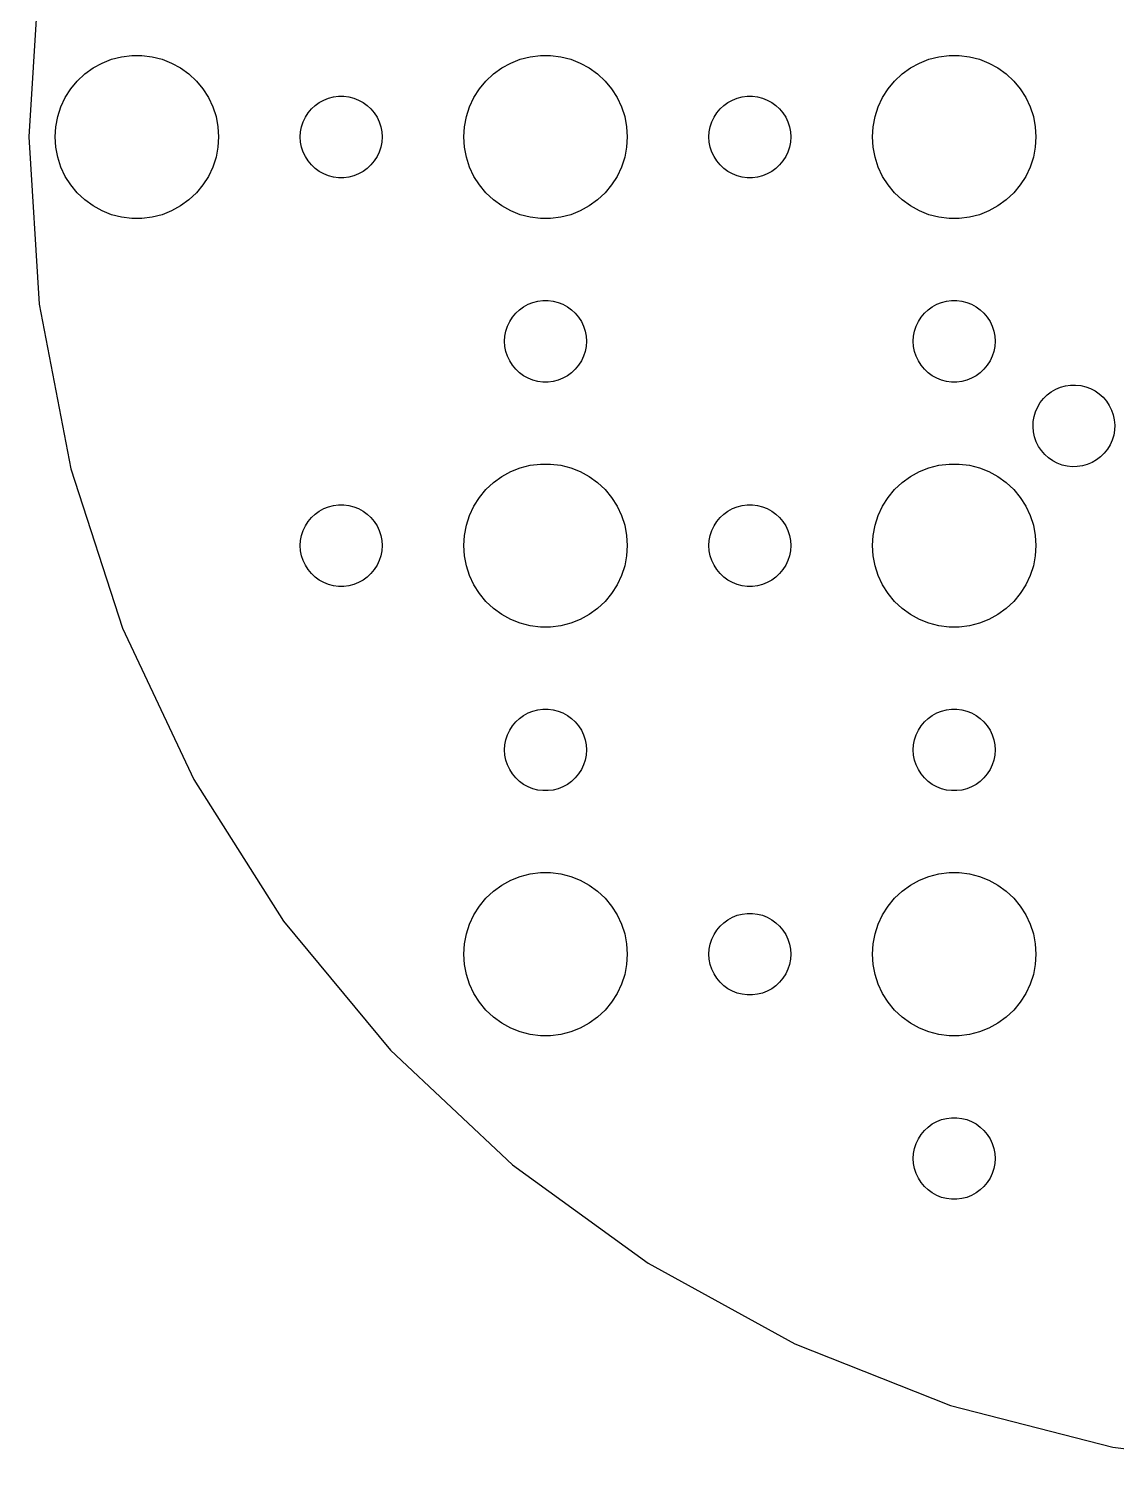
# Model space of a CAD drawing. Header units: metres. Extents: x -52 to 52, y -52 to 272.
# Drawn here: x -49 to -9.1, y 61.1 to 114 of the extents above; entities that cross this region are included whole.
import ezdxf

# ---------------------------------------------------------------- set-up
doc = ezdxf.new("R2010")
doc.units = ezdxf.units.M

msp = doc.modelspace()

# ---------------------------------------------------------------- linework, layer by layer
for p, q in [((-48.5802, 116.137), (-48.9663, 110)), ((-46.6075, 112.533), (-46.2773, 112.714)), ((-46.2773, 112.714), (-45.927, 112.853)), ((-45.927, 112.853), (-45.5621, 112.947)), ((-45.5621, 112.947), (-45.1884, 112.994)), ((-45.1884, 112.994), (-44.8116, 112.994)), ((-44.8116, 112.994), (-44.4379, 112.947)), ((-44.4379, 112.947), (-44.0729, 112.853)), ((-44.0729, 112.853), (-43.7227, 112.714)), ((-43.7227, 112.714), (-43.3925, 112.533)), ((-31.6075, 112.533), (-31.2773, 112.714)), ((-31.2773, 112.714), (-30.927, 112.853)), ((-30.927, 112.853), (-30.5621, 112.947)), ((-30.5621, 112.947), (-30.1884, 112.994)), ((-30.1884, 112.994), (-29.8116, 112.994)), ((-29.8116, 112.994), (-29.4379, 112.947)), ((-29.4379, 112.947), (-29.0729, 112.853)), ((-29.0729, 112.853), (-28.7227, 112.714)), ((-28.7227, 112.714), (-28.3925, 112.533)), ((-16.6075, 112.533), (-16.2773, 112.714)), ((-16.2773, 112.714), (-15.927, 112.853)), ((-15.927, 112.853), (-15.5621, 112.947)), ((-15.5621, 112.947), (-15.1884, 112.994)), ((-15.1884, 112.994), (-14.8116, 112.994)), ((-14.8116, 112.994), (-14.4379, 112.947)), ((-14.4379, 112.947), (-14.0729, 112.853)), ((-14.0729, 112.853), (-13.7227, 112.714)), ((-13.7227, 112.714), (-13.3925, 112.533)), ((-47.427, 111.763), (-47.1869, 112.054)), ((-47.1869, 112.054), (-46.9123, 112.312)), ((-46.9123, 112.312), (-46.6075, 112.533)), ((-43.3925, 112.533), (-43.0877, 112.312)), ((-43.0877, 112.312), (-42.8131, 112.054)), ((-42.8131, 112.054), (-42.5729, 111.763)), ((-32.427, 111.763), (-32.1869, 112.054)), ((-32.1869, 112.054), (-31.9123, 112.312)), ((-31.9123, 112.312), (-31.6075, 112.533)), ((-28.3925, 112.533), (-28.0877, 112.312)), ((-28.0877, 112.312), (-27.8131, 112.054)), ((-27.8131, 112.054), (-27.5729, 111.763)), ((-17.427, 111.763), (-17.1869, 112.054)), ((-17.1869, 112.054), (-16.9123, 112.312)), ((-16.9123, 112.312), (-16.6075, 112.533)), ((-13.3925, 112.533), (-13.0877, 112.312)), ((-13.0877, 112.312), (-12.8131, 112.054)), ((-12.8131, 112.054), (-12.5729, 111.763)), ((-47.6289, 111.445), (-47.427, 111.763)), ((-42.5729, 111.763), (-42.3711, 111.445)), ((-37.7811, 111.473), (-37.5942, 111.497)), ((-37.5942, 111.497), (-37.4058, 111.497)), ((-37.4058, 111.497), (-37.2189, 111.473)), ((-32.6289, 111.445), (-32.427, 111.763)), ((-27.5729, 111.763), (-27.3711, 111.445)), ((-22.7811, 111.473), (-22.5942, 111.497)), ((-22.5942, 111.497), (-22.4058, 111.497)), ((-22.4058, 111.497), (-22.2189, 111.473)), ((-17.6289, 111.445), (-17.427, 111.763)), ((-12.5729, 111.763), (-12.3711, 111.445)), ((-47.9057, 110.746), (-47.7893, 111.104)), ((-47.7893, 111.104), (-47.6289, 111.445)), ((-42.3711, 111.445), (-42.2107, 111.104)), ((-42.2107, 111.104), (-42.0942, 110.746)), ((-38.7135, 110.882), (-38.5934, 111.027)), ((-38.5934, 111.027), (-38.4561, 111.156)), ((-38.4561, 111.156), (-38.3037, 111.266)), ((-38.3037, 111.266), (-38.1387, 111.357)), ((-38.1387, 111.357), (-37.9635, 111.427)), ((-37.9635, 111.427), (-37.7811, 111.473)), ((-37.2189, 111.473), (-37.0365, 111.427)), ((-37.0365, 111.427), (-36.8613, 111.357)), ((-36.8613, 111.357), (-36.6963, 111.266)), ((-36.6963, 111.266), (-36.5439, 111.156)), ((-36.5439, 111.156), (-36.4065, 111.027)), ((-36.4065, 111.027), (-36.2865, 110.882)), ((-32.9057, 110.746), (-32.7893, 111.104)), ((-32.7893, 111.104), (-32.6289, 111.445)), ((-27.3711, 111.445), (-27.2107, 111.104)), ((-27.2107, 111.104), (-27.0942, 110.746)), ((-23.7135, 110.882), (-23.5934, 111.027)), ((-23.5934, 111.027), (-23.4561, 111.156)), ((-23.4561, 111.156), (-23.3037, 111.266)), ((-23.3037, 111.266), (-23.1387, 111.357)), ((-23.1387, 111.357), (-22.9635, 111.427)), ((-22.9635, 111.427), (-22.7811, 111.473)), ((-22.2189, 111.473), (-22.0365, 111.427)), ((-22.0365, 111.427), (-21.8613, 111.357)), ((-21.8613, 111.357), (-21.6963, 111.266)), ((-21.6963, 111.266), (-21.5439, 111.156)), ((-21.5439, 111.156), (-21.4065, 111.027)), ((-21.4065, 111.027), (-21.2865, 110.882)), ((-17.9057, 110.746), (-17.7893, 111.104)), ((-17.7893, 111.104), (-17.6289, 111.445)), ((-12.3711, 111.445), (-12.2107, 111.104)), ((-12.2107, 111.104), (-12.0942, 110.746)), ((-47.9763, 110.376), (-47.9057, 110.746)), ((-42.0942, 110.746), (-42.0237, 110.376)), ((-38.9529, 110.373), (-38.8947, 110.552)), ((-38.8947, 110.552), (-38.8145, 110.723)), ((-38.8145, 110.723), (-38.7135, 110.882)), ((-36.2865, 110.882), (-36.1855, 110.723)), ((-36.1855, 110.723), (-36.1053, 110.552)), ((-36.1053, 110.552), (-36.0471, 110.373)), ((-32.9763, 110.376), (-32.9057, 110.746)), ((-27.0942, 110.746), (-27.0237, 110.376)), ((-23.9529, 110.373), (-23.8947, 110.552)), ((-23.8947, 110.552), (-23.8145, 110.723)), ((-23.8145, 110.723), (-23.7135, 110.882)), ((-21.2865, 110.882), (-21.1855, 110.723)), ((-21.1855, 110.723), (-21.1053, 110.552)), ((-21.1053, 110.552), (-21.0471, 110.373)), ((-17.9763, 110.376), (-17.9057, 110.746)), ((-12.0942, 110.746), (-12.0237, 110.376)), ((-48.9663, 110), (-48.5802, 103.863)), ((-48, 110), (-47.9763, 110.376)), ((-47.9763, 109.624), (-48, 110)), ((-42.0237, 110.376), (-42, 110)), ((-42, 110), (-42.0237, 109.624)), ((-39, 110), (-38.9882, 110.188)), ((-38.9882, 109.812), (-39, 110)), ((-38.9882, 110.188), (-38.9529, 110.373)), ((-36.0471, 110.373), (-36.0118, 110.188)), ((-36.0118, 110.188), (-36, 110)), ((-36, 110), (-36.0118, 109.812)), ((-33, 110), (-32.9763, 110.376)), ((-32.9763, 109.624), (-33, 110)), ((-27.0237, 110.376), (-27, 110)), ((-27, 110), (-27.0237, 109.624)), ((-24, 110), (-23.9882, 110.188)), ((-23.9882, 109.812), (-24, 110)), ((-23.9882, 110.188), (-23.9529, 110.373)), ((-21.0471, 110.373), (-21.0118, 110.188)), ((-21.0118, 110.188), (-21, 110)), ((-21, 110), (-21.0118, 109.812)), ((-18, 110), (-17.9763, 110.376)), ((-17.9763, 109.624), (-18, 110)), ((-12.0237, 110.376), (-12, 110)), ((-12, 110), (-12.0237, 109.624)), ((-47.9057, 109.254), (-47.9763, 109.624)), ((-42.0237, 109.624), (-42.0942, 109.254)), ((-38.9529, 109.627), (-38.9882, 109.812)), ((-38.8947, 109.448), (-38.9529, 109.627)), ((-38.8145, 109.277), (-38.8947, 109.448)), ((-36.1053, 109.448), (-36.1855, 109.277)), ((-36.0471, 109.627), (-36.1053, 109.448)), ((-36.0118, 109.812), (-36.0471, 109.627)), ((-32.9057, 109.254), (-32.9763, 109.624)), ((-27.0237, 109.624), (-27.0942, 109.254)), ((-23.9529, 109.627), (-23.9882, 109.812)), ((-23.8947, 109.448), (-23.9529, 109.627)), ((-23.8145, 109.277), (-23.8947, 109.448)), ((-21.1053, 109.448), (-21.1855, 109.277)), ((-21.0471, 109.627), (-21.1053, 109.448)), ((-21.0118, 109.812), (-21.0471, 109.627)), ((-17.9057, 109.254), (-17.9763, 109.624)), ((-12.0237, 109.624), (-12.0942, 109.254)), ((-47.7893, 108.896), (-47.9057, 109.254)), ((-47.6289, 108.555), (-47.7893, 108.896)), ((-42.2107, 108.896), (-42.3711, 108.555)), ((-42.0942, 109.254), (-42.2107, 108.896)), ((-38.7135, 109.118), (-38.8145, 109.277)), ((-38.5934, 108.973), (-38.7135, 109.118)), ((-38.4561, 108.844), (-38.5934, 108.973)), ((-36.4065, 108.973), (-36.5439, 108.844)), ((-36.2865, 109.118), (-36.4065, 108.973)), ((-36.1855, 109.277), (-36.2865, 109.118)), ((-32.7893, 108.896), (-32.9057, 109.254)), ((-32.6289, 108.555), (-32.7893, 108.896)), ((-27.2107, 108.896), (-27.3711, 108.555)), ((-27.0942, 109.254), (-27.2107, 108.896)), ((-23.7135, 109.118), (-23.8145, 109.277)), ((-23.5934, 108.973), (-23.7135, 109.118)), ((-23.4561, 108.844), (-23.5934, 108.973)), ((-21.4065, 108.973), (-21.5439, 108.844)), ((-21.2865, 109.118), (-21.4065, 108.973)), ((-21.1855, 109.277), (-21.2865, 109.118)), ((-17.7893, 108.896), (-17.9057, 109.254)), ((-17.6289, 108.555), (-17.7893, 108.896)), ((-12.2107, 108.896), (-12.3711, 108.555)), ((-12.0942, 109.254), (-12.2107, 108.896)), ((-47.427, 108.237), (-47.6289, 108.555)), ((-42.3711, 108.555), (-42.5729, 108.237)), ((-38.3037, 108.734), (-38.4561, 108.844)), ((-38.1387, 108.643), (-38.3037, 108.734)), ((-37.9635, 108.573), (-38.1387, 108.643)), ((-37.7811, 108.527), (-37.9635, 108.573)), ((-37.5942, 108.503), (-37.7811, 108.527)), ((-37.4058, 108.503), (-37.5942, 108.503)), ((-37.2189, 108.527), (-37.4058, 108.503)), ((-37.0365, 108.573), (-37.2189, 108.527)), ((-36.8613, 108.643), (-37.0365, 108.573)), ((-36.6963, 108.734), (-36.8613, 108.643)), ((-36.5439, 108.844), (-36.6963, 108.734)), ((-32.427, 108.237), (-32.6289, 108.555)), ((-27.3711, 108.555), (-27.5729, 108.237)), ((-23.3037, 108.734), (-23.4561, 108.844)), ((-23.1387, 108.643), (-23.3037, 108.734)), ((-22.9635, 108.573), (-23.1387, 108.643)), ((-22.7811, 108.527), (-22.9635, 108.573)), ((-22.5942, 108.503), (-22.7811, 108.527)), ((-22.4058, 108.503), (-22.5942, 108.503)), ((-22.2189, 108.527), (-22.4058, 108.503)), ((-22.0365, 108.573), (-22.2189, 108.527)), ((-21.8613, 108.643), (-22.0365, 108.573)), ((-21.6963, 108.734), (-21.8613, 108.643)), ((-21.5439, 108.844), (-21.6963, 108.734)), ((-17.427, 108.237), (-17.6289, 108.555)), ((-12.3711, 108.555), (-12.5729, 108.237)), ((-47.1869, 107.946), (-47.427, 108.237)), ((-46.9123, 107.688), (-47.1869, 107.946)), ((-42.8131, 107.946), (-43.0877, 107.688)), ((-42.5729, 108.237), (-42.8131, 107.946)), ((-32.1869, 107.946), (-32.427, 108.237)), ((-31.9123, 107.688), (-32.1869, 107.946)), ((-27.8131, 107.946), (-28.0877, 107.688)), ((-27.5729, 108.237), (-27.8131, 107.946)), ((-17.1869, 107.946), (-17.427, 108.237)), ((-16.9123, 107.688), (-17.1869, 107.946)), ((-12.8131, 107.946), (-13.0877, 107.688)), ((-12.5729, 108.237), (-12.8131, 107.946)), ((-46.6075, 107.467), (-46.9123, 107.688)), ((-46.2773, 107.286), (-46.6075, 107.467)), ((-45.927, 107.147), (-46.2773, 107.286)), ((-43.7227, 107.286), (-44.0729, 107.147)), ((-43.3925, 107.467), (-43.7227, 107.286)), ((-43.0877, 107.688), (-43.3925, 107.467)), ((-31.6075, 107.467), (-31.9123, 107.688)), ((-31.2773, 107.286), (-31.6075, 107.467)), ((-30.927, 107.147), (-31.2773, 107.286)), ((-28.7227, 107.286), (-29.0729, 107.147)), ((-28.3925, 107.467), (-28.7227, 107.286)), ((-28.0877, 107.688), (-28.3925, 107.467)), ((-16.6075, 107.467), (-16.9123, 107.688)), ((-16.2773, 107.286), (-16.6075, 107.467)), ((-15.927, 107.147), (-16.2773, 107.286)), ((-13.7227, 107.286), (-14.0729, 107.147)), ((-13.3925, 107.467), (-13.7227, 107.286)), ((-13.0877, 107.688), (-13.3925, 107.467)), ((-45.5621, 107.053), (-45.927, 107.147)), ((-45.1884, 107.006), (-45.5621, 107.053)), ((-44.8116, 107.006), (-45.1884, 107.006)), ((-44.4379, 107.053), (-44.8116, 107.006)), ((-44.0729, 107.147), (-44.4379, 107.053)), ((-30.5621, 107.053), (-30.927, 107.147)), ((-30.1884, 107.006), (-30.5621, 107.053)), ((-29.8116, 107.006), (-30.1884, 107.006)), ((-29.4379, 107.053), (-29.8116, 107.006)), ((-29.0729, 107.147), (-29.4379, 107.053)), ((-15.5621, 107.053), (-15.927, 107.147)), ((-15.1884, 107.006), (-15.5621, 107.053)), ((-14.8116, 107.006), (-15.1884, 107.006)), ((-14.4379, 107.053), (-14.8116, 107.006)), ((-14.0729, 107.147), (-14.4379, 107.053)), ((-48.5802, 103.863), (-47.4279, 97.8226)), ((-31.0934, 103.527), (-30.9561, 103.656)), ((-30.9561, 103.656), (-30.8037, 103.766)), ((-30.8037, 103.766), (-30.6387, 103.857)), ((-30.6387, 103.857), (-30.4635, 103.927)), ((-30.4635, 103.927), (-30.2811, 103.973)), ((-30.2811, 103.973), (-30.0942, 103.997)), ((-30.0942, 103.997), (-29.9058, 103.997)), ((-29.9058, 103.997), (-29.7189, 103.973)), ((-29.7189, 103.973), (-29.5365, 103.927)), ((-29.5365, 103.927), (-29.3613, 103.857)), ((-29.3613, 103.857), (-29.1963, 103.766)), ((-29.1963, 103.766), (-29.0439, 103.656)), ((-29.0439, 103.656), (-28.9065, 103.527)), ((-16.0934, 103.527), (-15.9561, 103.656)), ((-15.9561, 103.656), (-15.8037, 103.766)), ((-15.8037, 103.766), (-15.6387, 103.857)), ((-15.6387, 103.857), (-15.4635, 103.927)), ((-15.4635, 103.927), (-15.2811, 103.973)), ((-15.2811, 103.973), (-15.0942, 103.997)), ((-15.0942, 103.997), (-14.9058, 103.997)), ((-14.9058, 103.997), (-14.7189, 103.973)), ((-14.7189, 103.973), (-14.5365, 103.927)), ((-14.5365, 103.927), (-14.3613, 103.857)), ((-14.3613, 103.857), (-14.1963, 103.766)), ((-14.1963, 103.766), (-14.0439, 103.656)), ((-14.0439, 103.656), (-13.9065, 103.527)), ((-31.4529, 102.873), (-31.3947, 103.052)), ((-31.3947, 103.052), (-31.3145, 103.223)), ((-31.3145, 103.223), (-31.2135, 103.382)), ((-31.2135, 103.382), (-31.0934, 103.527)), ((-28.9065, 103.527), (-28.7865, 103.382)), ((-28.7865, 103.382), (-28.6855, 103.223)), ((-28.6855, 103.223), (-28.6053, 103.052)), ((-28.6053, 103.052), (-28.5471, 102.873)), ((-16.4529, 102.873), (-16.3947, 103.052)), ((-16.3947, 103.052), (-16.3145, 103.223)), ((-16.3145, 103.223), (-16.2135, 103.382)), ((-16.2135, 103.382), (-16.0934, 103.527)), ((-13.9065, 103.527), (-13.7865, 103.382)), ((-13.7865, 103.382), (-13.6855, 103.223)), ((-13.6855, 103.223), (-13.6053, 103.052)), ((-13.6053, 103.052), (-13.5471, 102.873)), ((-31.5, 102.5), (-31.4882, 102.688)), ((-31.4882, 102.688), (-31.4529, 102.873)), ((-28.5471, 102.873), (-28.5118, 102.688)), ((-28.5118, 102.688), (-28.5, 102.5)), ((-16.5, 102.5), (-16.4882, 102.688)), ((-16.4882, 102.688), (-16.4529, 102.873)), ((-13.5471, 102.873), (-13.5118, 102.688)), ((-13.5118, 102.688), (-13.5, 102.5)), ((-31.4882, 102.312), (-31.5, 102.5)), ((-31.4529, 102.127), (-31.4882, 102.312)), ((-31.3947, 101.948), (-31.4529, 102.127)), ((-28.5471, 102.127), (-28.6053, 101.948)), ((-28.5118, 102.312), (-28.5471, 102.127)), ((-28.5, 102.5), (-28.5118, 102.312)), ((-16.4882, 102.312), (-16.5, 102.5)), ((-16.4529, 102.127), (-16.4882, 102.312)), ((-16.3947, 101.948), (-16.4529, 102.127)), ((-13.5471, 102.127), (-13.6053, 101.948)), ((-13.5118, 102.312), (-13.5471, 102.127)), ((-13.5, 102.5), (-13.5118, 102.312)), ((-31.3145, 101.777), (-31.3947, 101.948)), ((-31.2135, 101.618), (-31.3145, 101.777)), ((-31.0934, 101.473), (-31.2135, 101.618)), ((-30.9561, 101.344), (-31.0934, 101.473)), ((-28.9065, 101.473), (-29.0439, 101.344)), ((-28.7865, 101.618), (-28.9065, 101.473)), ((-28.6855, 101.777), (-28.7865, 101.618)), ((-28.6053, 101.948), (-28.6855, 101.777)), ((-16.3145, 101.777), (-16.3947, 101.948)), ((-16.2135, 101.618), (-16.3145, 101.777)), ((-16.0934, 101.473), (-16.2135, 101.618)), ((-15.9561, 101.344), (-16.0934, 101.473)), ((-13.9065, 101.473), (-14.0439, 101.344)), ((-13.7865, 101.618), (-13.9065, 101.473)), ((-13.6855, 101.777), (-13.7865, 101.618)), ((-13.6053, 101.948), (-13.6855, 101.777)), ((-30.8037, 101.234), (-30.9561, 101.344)), ((-30.6387, 101.143), (-30.8037, 101.234)), ((-30.4635, 101.073), (-30.6387, 101.143)), ((-30.2811, 101.027), (-30.4635, 101.073)), ((-30.0942, 101.003), (-30.2811, 101.027)), ((-29.9058, 101.003), (-30.0942, 101.003)), ((-29.7189, 101.027), (-29.9058, 101.003)), ((-29.5365, 101.073), (-29.7189, 101.027)), ((-29.3613, 101.143), (-29.5365, 101.073)), ((-29.1963, 101.234), (-29.3613, 101.143)), ((-29.0439, 101.344), (-29.1963, 101.234)), ((-15.8037, 101.234), (-15.9561, 101.344)), ((-15.6387, 101.143), (-15.8037, 101.234)), ((-15.4635, 101.073), (-15.6387, 101.143)), ((-15.2811, 101.027), (-15.4635, 101.073)), ((-15.0942, 101.003), (-15.2811, 101.027)), ((-14.9058, 101.003), (-15.0942, 101.003)), ((-14.7189, 101.027), (-14.9058, 101.003)), ((-14.5365, 101.073), (-14.7189, 101.027)), ((-14.3613, 101.143), (-14.5365, 101.073)), ((-14.1963, 101.234), (-14.3613, 101.143)), ((-14.0439, 101.344), (-14.1963, 101.234)), ((-11.7217, 100.397), (-11.5871, 100.529)), ((-11.5871, 100.529), (-11.4371, 100.642)), ((-11.4371, 100.642), (-11.2739, 100.737)), ((-11.2739, 100.737), (-11.1003, 100.81)), ((-11.1003, 100.81), (-10.9189, 100.86)), ((-10.9189, 100.86), (-10.7325, 100.888)), ((-10.7325, 100.888), (-10.5442, 100.892)), ((-10.5442, 100.892), (-10.3568, 100.872)), ((-10.3568, 100.872), (-10.1734, 100.829)), ((-10.1734, 100.829), (-9.99689, 100.763)), ((-9.99689, 100.763), (-9.82996, 100.676)), ((-9.82996, 100.676), (-9.67528, 100.569)), ((-9.67528, 100.569), (-9.53528, 100.443)), ((-9.53528, 100.443), (-9.4122, 100.3)), ((-12.0674, 99.7355), (-12.0129, 99.9159)), ((-12.0129, 99.9159), (-11.9363, 100.088)), ((-11.9363, 100.088), (-11.8387, 100.249)), ((-11.8387, 100.249), (-11.7217, 100.397)), ((-9.4122, 100.3), (-9.30795, 100.143)), ((-9.30795, 100.143), (-9.2242, 99.9743)), ((-9.2242, 99.9743), (-9.16225, 99.7964)), ((-12.1067, 99.3616), (-12.0988, 99.5498)), ((-12.0909, 99.1739), (-12.1067, 99.3616)), ((-12.0988, 99.5498), (-12.0674, 99.7355)), ((-9.16225, 99.7964), (-9.12308, 99.6121)), ((-9.12308, 99.6121), (-9.10732, 99.4244)), ((-9.10732, 99.4244), (-9.1152, 99.2362)), ((-12.0517, 98.9896), (-12.0909, 99.1739)), ((-11.9898, 98.8117), (-12.0517, 98.9896)), ((-9.20107, 98.8701), (-9.27768, 98.6981)), ((-9.14662, 99.0505), (-9.20107, 98.8701)), ((-9.1152, 99.2362), (-9.14662, 99.0505)), ((-11.906, 98.643), (-11.9898, 98.8117)), ((-11.8018, 98.4861), (-11.906, 98.643)), ((-11.6787, 98.3435), (-11.8018, 98.4861)), ((-11.5387, 98.2175), (-11.6787, 98.3435)), ((-9.49228, 98.3893), (-9.62686, 98.2575)), ((-9.37527, 98.5369), (-9.49228, 98.3893)), ((-9.27768, 98.6981), (-9.37527, 98.5369)), ((-47.4279, 97.8226), (-45.5277, 91.9743)), ((-31.2773, 97.7145), (-30.927, 97.8532)), ((-30.927, 97.8532), (-30.5621, 97.9469)), ((-30.5621, 97.9469), (-30.1884, 97.9941)), ((-30.1884, 97.9941), (-29.8116, 97.9941)), ((-29.8116, 97.9941), (-29.4379, 97.9469)), ((-29.4379, 97.9469), (-29.0729, 97.8532)), ((-29.0729, 97.8532), (-28.7227, 97.7145)), ((-16.2773, 97.7145), (-15.927, 97.8532)), ((-15.927, 97.8532), (-15.5621, 97.9469)), ((-15.5621, 97.9469), (-15.1884, 97.9941)), ((-15.1884, 97.9941), (-14.8116, 97.9941)), ((-14.8116, 97.9941), (-14.4379, 97.9469)), ((-14.4379, 97.9469), (-14.0729, 97.8532)), ((-14.0729, 97.8532), (-13.7227, 97.7145)), ((-11.384, 98.11), (-11.5387, 98.2175)), ((-11.2171, 98.0227), (-11.384, 98.11)), ((-11.0405, 97.957), (-11.2171, 98.0227)), ((-10.8571, 97.914), (-11.0405, 97.957)), ((-10.6698, 97.8943), (-10.8571, 97.914)), ((-10.4815, 97.8983), (-10.6698, 97.8943)), ((-10.2951, 97.9258), (-10.4815, 97.8983)), ((-10.1137, 97.9764), (-10.2951, 97.9258)), ((-9.94003, 98.0494), (-10.1137, 97.9764)), ((-9.7769, 98.1436), (-9.94003, 98.0494)), ((-9.62686, 98.2575), (-9.7769, 98.1436)), ((-32.1869, 97.0536), (-31.9123, 97.3116)), ((-31.9123, 97.3116), (-31.6075, 97.533)), ((-31.6075, 97.533), (-31.2773, 97.7145)), ((-28.7227, 97.7145), (-28.3925, 97.533)), ((-28.3925, 97.533), (-28.0877, 97.3116)), ((-28.0877, 97.3116), (-27.8131, 97.0536)), ((-17.1869, 97.0536), (-16.9123, 97.3116)), ((-16.9123, 97.3116), (-16.6075, 97.533)), ((-16.6075, 97.533), (-16.2773, 97.7145)), ((-13.7227, 97.7145), (-13.3925, 97.533)), ((-13.3925, 97.533), (-13.0877, 97.3116)), ((-13.0877, 97.3116), (-12.8131, 97.0536)), ((-32.6289, 96.4453), (-32.427, 96.7634)), ((-32.427, 96.7634), (-32.1869, 97.0536)), ((-27.8131, 97.0536), (-27.5729, 96.7634)), ((-27.5729, 96.7634), (-27.3711, 96.4453)), ((-17.6289, 96.4453), (-17.427, 96.7634)), ((-17.427, 96.7634), (-17.1869, 97.0536)), ((-12.8131, 97.0536), (-12.5729, 96.7634)), ((-12.5729, 96.7634), (-12.3711, 96.4453)), ((-38.4561, 96.1558), (-38.3037, 96.2665)), ((-38.3037, 96.2665), (-38.1387, 96.3573)), ((-38.1387, 96.3573), (-37.9635, 96.4266)), ((-37.9635, 96.4266), (-37.7811, 96.4734)), ((-37.7811, 96.4734), (-37.5942, 96.4971)), ((-37.5942, 96.4971), (-37.4058, 96.4971)), ((-37.4058, 96.4971), (-37.2189, 96.4734)), ((-37.2189, 96.4734), (-37.0365, 96.4266)), ((-37.0365, 96.4266), (-36.8613, 96.3573)), ((-36.8613, 96.3573), (-36.6963, 96.2665)), ((-36.6963, 96.2665), (-36.5439, 96.1558)), ((-32.7893, 96.1044), (-32.6289, 96.4453)), ((-27.3711, 96.4453), (-27.2107, 96.1044)), ((-23.4561, 96.1558), (-23.3037, 96.2665)), ((-23.3037, 96.2665), (-23.1387, 96.3573)), ((-23.1387, 96.3573), (-22.9635, 96.4266)), ((-22.9635, 96.4266), (-22.7811, 96.4734)), ((-22.7811, 96.4734), (-22.5942, 96.4971)), ((-22.5942, 96.4971), (-22.4058, 96.4971)), ((-22.4058, 96.4971), (-22.2189, 96.4734)), ((-22.2189, 96.4734), (-22.0365, 96.4266)), ((-22.0365, 96.4266), (-21.8613, 96.3573)), ((-21.8613, 96.3573), (-21.6963, 96.2665)), ((-21.6963, 96.2665), (-21.5439, 96.1558)), ((-17.7893, 96.1044), (-17.6289, 96.4453)), ((-12.3711, 96.4453), (-12.2107, 96.1044)), ((-38.8947, 95.5522), (-38.8145, 95.7226)), ((-38.8145, 95.7226), (-38.7135, 95.8817)), ((-38.7135, 95.8817), (-38.5934, 96.0268)), ((-38.5934, 96.0268), (-38.4561, 96.1558)), ((-36.5439, 96.1558), (-36.4065, 96.0268)), ((-36.4065, 96.0268), (-36.2865, 95.8817)), ((-36.2865, 95.8817), (-36.1855, 95.7226)), ((-36.1855, 95.7226), (-36.1053, 95.5522)), ((-32.9763, 95.376), (-32.9057, 95.7461)), ((-32.9057, 95.7461), (-32.7893, 96.1044)), ((-27.2107, 96.1044), (-27.0942, 95.7461)), ((-27.0942, 95.7461), (-27.0237, 95.376)), ((-23.8947, 95.5522), (-23.8145, 95.7226)), ((-23.8145, 95.7226), (-23.7135, 95.8817)), ((-23.7135, 95.8817), (-23.5934, 96.0268)), ((-23.5934, 96.0268), (-23.4561, 96.1558)), ((-21.5439, 96.1558), (-21.4065, 96.0268)), ((-21.4065, 96.0268), (-21.2865, 95.8817)), ((-21.2865, 95.8817), (-21.1855, 95.7226)), ((-21.1855, 95.7226), (-21.1053, 95.5522)), ((-17.9763, 95.376), (-17.9057, 95.7461)), ((-17.9057, 95.7461), (-17.7893, 96.1044)), ((-12.2107, 96.1044), (-12.0942, 95.7461)), ((-12.0942, 95.7461), (-12.0237, 95.376)), ((-39, 95), (-38.9882, 95.188)), ((-38.9882, 95.188), (-38.9529, 95.373)), ((-38.9529, 95.373), (-38.8947, 95.5522)), ((-36.1053, 95.5522), (-36.0471, 95.373)), ((-36.0471, 95.373), (-36.0118, 95.188)), ((-36.0118, 95.188), (-36, 95)), ((-33, 95), (-32.9763, 95.376)), ((-27.0237, 95.376), (-27, 95)), ((-24, 95), (-23.9882, 95.188)), ((-23.9882, 95.188), (-23.9529, 95.373)), ((-23.9529, 95.373), (-23.8947, 95.5522)), ((-21.1053, 95.5522), (-21.0471, 95.373)), ((-21.0471, 95.373), (-21.0118, 95.188)), ((-21.0118, 95.188), (-21, 95)), ((-18, 95), (-17.9763, 95.376)), ((-12.0237, 95.376), (-12, 95)), ((-38.9882, 94.812), (-39, 95)), ((-38.9529, 94.627), (-38.9882, 94.812)), ((-38.8947, 94.4478), (-38.9529, 94.627)), ((-36.0471, 94.627), (-36.1053, 94.4478)), ((-36.0118, 94.812), (-36.0471, 94.627)), ((-36, 95), (-36.0118, 94.812)), ((-32.9763, 94.624), (-33, 95)), ((-32.9057, 94.2539), (-32.9763, 94.624)), ((-27.0237, 94.624), (-27.0942, 94.2539)), ((-27, 95), (-27.0237, 94.624)), ((-23.9882, 94.812), (-24, 95)), ((-23.9529, 94.627), (-23.9882, 94.812)), ((-23.8947, 94.4478), (-23.9529, 94.627)), ((-21.0471, 94.627), (-21.1053, 94.4478)), ((-21.0118, 94.812), (-21.0471, 94.627)), ((-21, 95), (-21.0118, 94.812)), ((-17.9763, 94.624), (-18, 95)), ((-17.9057, 94.2539), (-17.9763, 94.624)), ((-12.0237, 94.624), (-12.0942, 94.2539)), ((-12, 95), (-12.0237, 94.624)), ((-38.8145, 94.2774), (-38.8947, 94.4478)), ((-38.7135, 94.1183), (-38.8145, 94.2774)), ((-38.5934, 93.9732), (-38.7135, 94.1183)), ((-36.2865, 94.1183), (-36.4065, 93.9732)), ((-36.1855, 94.2774), (-36.2865, 94.1183)), ((-36.1053, 94.4478), (-36.1855, 94.2774)), ((-32.7893, 93.8956), (-32.9057, 94.2539)), ((-27.0942, 94.2539), (-27.2107, 93.8956)), ((-23.8145, 94.2774), (-23.8947, 94.4478)), ((-23.7135, 94.1183), (-23.8145, 94.2774)), ((-23.5934, 93.9732), (-23.7135, 94.1183)), ((-21.2865, 94.1183), (-21.4065, 93.9732)), ((-21.1855, 94.2774), (-21.2865, 94.1183)), ((-21.1053, 94.4478), (-21.1855, 94.2774)), ((-17.7893, 93.8956), (-17.9057, 94.2539)), ((-12.0942, 94.2539), (-12.2107, 93.8956)), ((-38.4561, 93.8442), (-38.5934, 93.9732)), ((-38.3037, 93.7335), (-38.4561, 93.8442)), ((-38.1387, 93.6428), (-38.3037, 93.7335)), ((-37.9635, 93.5734), (-38.1387, 93.6428)), ((-37.7811, 93.5266), (-37.9635, 93.5734)), ((-37.0365, 93.5734), (-37.2189, 93.5266)), ((-36.8613, 93.6428), (-37.0365, 93.5734)), ((-36.6963, 93.7335), (-36.8613, 93.6428)), ((-36.5439, 93.8442), (-36.6963, 93.7335)), ((-36.4065, 93.9732), (-36.5439, 93.8442)), ((-32.6289, 93.5547), (-32.7893, 93.8956)), ((-32.427, 93.2366), (-32.6289, 93.5547)), ((-27.3711, 93.5547), (-27.5729, 93.2366)), ((-27.2107, 93.8956), (-27.3711, 93.5547)), ((-23.4561, 93.8442), (-23.5934, 93.9732)), ((-23.3037, 93.7335), (-23.4561, 93.8442)), ((-23.1387, 93.6428), (-23.3037, 93.7335)), ((-22.9635, 93.5734), (-23.1387, 93.6428)), ((-22.7811, 93.5266), (-22.9635, 93.5734)), ((-22.0365, 93.5734), (-22.2189, 93.5266)), ((-21.8613, 93.6428), (-22.0365, 93.5734)), ((-21.6963, 93.7335), (-21.8613, 93.6428)), ((-21.5439, 93.8442), (-21.6963, 93.7335)), ((-21.4065, 93.9732), (-21.5439, 93.8442)), ((-17.6289, 93.5547), (-17.7893, 93.8956)), ((-17.427, 93.2366), (-17.6289, 93.5547)), ((-12.3711, 93.5547), (-12.5729, 93.2366)), ((-12.2107, 93.8956), (-12.3711, 93.5547)), ((-37.5942, 93.503), (-37.7811, 93.5266)), ((-37.4058, 93.503), (-37.5942, 93.503)), ((-37.2189, 93.5266), (-37.4058, 93.503)), ((-32.1869, 92.9464), (-32.427, 93.2366)), ((-27.5729, 93.2366), (-27.8131, 92.9464)), ((-22.5942, 93.503), (-22.7811, 93.5266)), ((-22.4058, 93.503), (-22.5942, 93.503)), ((-22.2189, 93.5266), (-22.4058, 93.503)), ((-17.1869, 92.9464), (-17.427, 93.2366)), ((-12.5729, 93.2366), (-12.8131, 92.9464)), ((-31.9123, 92.6885), (-32.1869, 92.9464)), ((-31.6075, 92.467), (-31.9123, 92.6885)), ((-28.0877, 92.6885), (-28.3925, 92.467)), ((-27.8131, 92.9464), (-28.0877, 92.6885)), ((-16.9123, 92.6885), (-17.1869, 92.9464)), ((-16.6075, 92.467), (-16.9123, 92.6885)), ((-13.0877, 92.6885), (-13.3925, 92.467)), ((-12.8131, 92.9464), (-13.0877, 92.6885)), ((-45.5277, 91.9743), (-42.9095, 86.4103)), ((-31.2773, 92.2855), (-31.6075, 92.467)), ((-30.927, 92.1468), (-31.2773, 92.2855)), ((-30.5621, 92.0531), (-30.927, 92.1468)), ((-30.1884, 92.0059), (-30.5621, 92.0531)), ((-29.8116, 92.0059), (-30.1884, 92.0059)), ((-29.4379, 92.0531), (-29.8116, 92.0059)), ((-29.0729, 92.1468), (-29.4379, 92.0531)), ((-28.7227, 92.2855), (-29.0729, 92.1468)), ((-28.3925, 92.467), (-28.7227, 92.2855)), ((-16.2773, 92.2855), (-16.6075, 92.467)), ((-15.927, 92.1468), (-16.2773, 92.2855)), ((-15.5621, 92.0531), (-15.927, 92.1468)), ((-15.1884, 92.0059), (-15.5621, 92.0531)), ((-14.8116, 92.0059), (-15.1884, 92.0059)), ((-14.4379, 92.0531), (-14.8116, 92.0059)), ((-14.0729, 92.1468), (-14.4379, 92.0531)), ((-13.7227, 92.2855), (-14.0729, 92.1468)), ((-13.3925, 92.467), (-13.7227, 92.2855)), ((-30.8037, 88.7665), (-30.6387, 88.8573)), ((-30.6387, 88.8573), (-30.4635, 88.9266)), ((-30.4635, 88.9266), (-30.2811, 88.9734)), ((-30.2811, 88.9734), (-30.0942, 88.997)), ((-30.0942, 88.997), (-29.9058, 88.997)), ((-29.9058, 88.997), (-29.7189, 88.9734)), ((-29.7189, 88.9734), (-29.5365, 88.9266)), ((-29.5365, 88.9266), (-29.3613, 88.8573)), ((-29.3613, 88.8573), (-29.1963, 88.7665)), ((-15.8037, 88.7665), (-15.6387, 88.8573)), ((-15.6387, 88.8573), (-15.4635, 88.9266)), ((-15.4635, 88.9266), (-15.2811, 88.9734)), ((-15.2811, 88.9734), (-15.0942, 88.997)), ((-15.0942, 88.997), (-14.9058, 88.997)), ((-14.9058, 88.997), (-14.7189, 88.9734)), ((-14.7189, 88.9734), (-14.5365, 88.9266)), ((-14.5365, 88.9266), (-14.3613, 88.8573)), ((-14.3613, 88.8573), (-14.1963, 88.7665)), ((-31.3145, 88.2226), (-31.2135, 88.3817)), ((-31.2135, 88.3817), (-31.0934, 88.5268)), ((-31.0934, 88.5268), (-30.9561, 88.6558)), ((-30.9561, 88.6558), (-30.8037, 88.7665)), ((-29.1963, 88.7665), (-29.0439, 88.6558)), ((-29.0439, 88.6558), (-28.9065, 88.5268)), ((-28.9065, 88.5268), (-28.7865, 88.3817)), ((-28.7865, 88.3817), (-28.6855, 88.2226)), ((-16.3145, 88.2226), (-16.2135, 88.3817)), ((-16.2135, 88.3817), (-16.0934, 88.5268)), ((-16.0934, 88.5268), (-15.9561, 88.6558)), ((-15.9561, 88.6558), (-15.8037, 88.7665)), ((-14.1963, 88.7665), (-14.0439, 88.6558)), ((-14.0439, 88.6558), (-13.9065, 88.5268)), ((-13.9065, 88.5268), (-13.7865, 88.3817)), ((-13.7865, 88.3817), (-13.6855, 88.2226)), ((-31.4882, 87.688), (-31.4529, 87.873)), ((-31.4529, 87.873), (-31.3947, 88.0522)), ((-31.3947, 88.0522), (-31.3145, 88.2226)), ((-28.6855, 88.2226), (-28.6053, 88.0522)), ((-28.6053, 88.0522), (-28.5471, 87.873)), ((-28.5471, 87.873), (-28.5118, 87.688)), ((-16.4882, 87.688), (-16.4529, 87.873)), ((-16.4529, 87.873), (-16.3947, 88.0522)), ((-16.3947, 88.0522), (-16.3145, 88.2226)), ((-13.6855, 88.2226), (-13.6053, 88.0522)), ((-13.6053, 88.0522), (-13.5471, 87.873)), ((-13.5471, 87.873), (-13.5118, 87.688)), ((-31.5, 87.5), (-31.4882, 87.688)), ((-31.4882, 87.312), (-31.5, 87.5)), ((-31.4529, 87.127), (-31.4882, 87.312)), ((-28.5118, 87.312), (-28.5471, 87.127)), ((-28.5118, 87.688), (-28.5, 87.5)), ((-28.5, 87.5), (-28.5118, 87.312)), ((-16.5, 87.5), (-16.4882, 87.688)), ((-16.4882, 87.312), (-16.5, 87.5)), ((-16.4529, 87.127), (-16.4882, 87.312)), ((-13.5118, 87.312), (-13.5471, 87.127)), ((-13.5118, 87.688), (-13.5, 87.5)), ((-13.5, 87.5), (-13.5118, 87.312)), ((-31.3947, 86.9478), (-31.4529, 87.127)), ((-31.3145, 86.7774), (-31.3947, 86.9478)), ((-31.2135, 86.6183), (-31.3145, 86.7774)), ((-28.6855, 86.7774), (-28.7865, 86.6183)), ((-28.6053, 86.9478), (-28.6855, 86.7774)), ((-28.5471, 87.127), (-28.6053, 86.9478)), ((-16.3947, 86.9478), (-16.4529, 87.127)), ((-16.3145, 86.7774), (-16.3947, 86.9478)), ((-16.2135, 86.6183), (-16.3145, 86.7774)), ((-13.6855, 86.7774), (-13.7865, 86.6183)), ((-13.6053, 86.9478), (-13.6855, 86.7774)), ((-13.5471, 87.127), (-13.6053, 86.9478)), ((-42.9095, 86.4103), (-39.6146, 81.2183)), ((-31.0934, 86.4732), (-31.2135, 86.6183)), ((-30.9561, 86.3442), (-31.0934, 86.4732)), ((-30.8037, 86.2335), (-30.9561, 86.3442)), ((-30.6387, 86.1428), (-30.8037, 86.2335)), ((-30.4635, 86.0734), (-30.6387, 86.1428)), ((-29.3613, 86.1428), (-29.5365, 86.0734)), ((-29.1963, 86.2335), (-29.3613, 86.1428)), ((-29.0439, 86.3442), (-29.1963, 86.2335)), ((-28.9065, 86.4732), (-29.0439, 86.3442)), ((-28.7865, 86.6183), (-28.9065, 86.4732)), ((-16.0934, 86.4732), (-16.2135, 86.6183)), ((-15.9561, 86.3442), (-16.0934, 86.4732)), ((-15.8037, 86.2335), (-15.9561, 86.3442)), ((-15.6387, 86.1428), (-15.8037, 86.2335)), ((-15.4635, 86.0734), (-15.6387, 86.1428)), ((-14.3613, 86.1428), (-14.5365, 86.0734)), ((-14.1963, 86.2335), (-14.3613, 86.1428)), ((-14.0439, 86.3442), (-14.1963, 86.2335)), ((-13.9065, 86.4732), (-14.0439, 86.3442)), ((-13.7865, 86.6183), (-13.9065, 86.4732)), ((-30.2811, 86.0266), (-30.4635, 86.0734)), ((-30.0942, 86.003), (-30.2811, 86.0266)), ((-29.9058, 86.003), (-30.0942, 86.003)), ((-29.7189, 86.0266), (-29.9058, 86.003)), ((-29.5365, 86.0734), (-29.7189, 86.0266)), ((-15.2811, 86.0266), (-15.4635, 86.0734)), ((-15.0942, 86.003), (-15.2811, 86.0266)), ((-14.9058, 86.003), (-15.0942, 86.003)), ((-14.7189, 86.0266), (-14.9058, 86.003)), ((-14.5365, 86.0734), (-14.7189, 86.0266)), ((-30.5621, 82.9469), (-30.1884, 82.9941)), ((-30.1884, 82.9941), (-29.8116, 82.9941)), ((-29.8116, 82.9941), (-29.4379, 82.9469)), ((-15.5621, 82.9469), (-15.1884, 82.9941)), ((-15.1884, 82.9941), (-14.8116, 82.9941)), ((-14.8116, 82.9941), (-14.4379, 82.9469)), ((-31.9123, 82.3116), (-31.6075, 82.533)), ((-31.6075, 82.533), (-31.2773, 82.7145)), ((-31.2773, 82.7145), (-30.927, 82.8532)), ((-30.927, 82.8532), (-30.5621, 82.9469)), ((-29.4379, 82.9469), (-29.0729, 82.8532)), ((-29.0729, 82.8532), (-28.7227, 82.7145)), ((-28.7227, 82.7145), (-28.3925, 82.533)), ((-28.3925, 82.533), (-28.0877, 82.3116)), ((-16.9123, 82.3116), (-16.6075, 82.533)), ((-16.6075, 82.533), (-16.2773, 82.7145)), ((-16.2773, 82.7145), (-15.927, 82.8532)), ((-15.927, 82.8532), (-15.5621, 82.9469)), ((-14.4379, 82.9469), (-14.0729, 82.8532)), ((-14.0729, 82.8532), (-13.7227, 82.7145)), ((-13.7227, 82.7145), (-13.3925, 82.533)), ((-13.3925, 82.533), (-13.0877, 82.3116)), ((-32.427, 81.7634), (-32.1869, 82.0536)), ((-32.1869, 82.0536), (-31.9123, 82.3116)), ((-28.0877, 82.3116), (-27.8131, 82.0536)), ((-27.8131, 82.0536), (-27.5729, 81.7634)), ((-17.427, 81.7634), (-17.1869, 82.0536)), ((-17.1869, 82.0536), (-16.9123, 82.3116)), ((-13.0877, 82.3116), (-12.8131, 82.0536)), ((-12.8131, 82.0536), (-12.5729, 81.7634)), ((-32.7893, 81.1044), (-32.6289, 81.4453)), ((-32.6289, 81.4453), (-32.427, 81.7634)), ((-27.5729, 81.7634), (-27.3711, 81.4453)), ((-27.3711, 81.4453), (-27.2107, 81.1044)), ((-23.1387, 81.3573), (-22.9635, 81.4266)), ((-22.9635, 81.4266), (-22.7811, 81.4734)), ((-22.7811, 81.4734), (-22.5942, 81.497)), ((-22.5942, 81.497), (-22.4058, 81.497)), ((-22.4058, 81.497), (-22.2189, 81.4734)), ((-22.2189, 81.4734), (-22.0365, 81.4266)), ((-22.0365, 81.4266), (-21.8613, 81.3573)), ((-17.7893, 81.1044), (-17.6289, 81.4453)), ((-17.6289, 81.4453), (-17.427, 81.7634)), ((-12.5729, 81.7634), (-12.3711, 81.4453)), ((-12.3711, 81.4453), (-12.2107, 81.1044)), ((-39.6146, 81.2183), (-35.6949, 76.4803)), ((-32.9057, 80.7461), (-32.7893, 81.1044)), ((-27.2107, 81.1044), (-27.0942, 80.7461)), ((-23.8145, 80.7226), (-23.7135, 80.8817)), ((-23.7135, 80.8817), (-23.5934, 81.0268)), ((-23.5934, 81.0268), (-23.4561, 81.1558)), ((-23.4561, 81.1558), (-23.3037, 81.2665)), ((-23.3037, 81.2665), (-23.1387, 81.3573)), ((-21.8613, 81.3573), (-21.6963, 81.2665)), ((-21.6963, 81.2665), (-21.5439, 81.1558)), ((-21.5439, 81.1558), (-21.4065, 81.0268)), ((-21.4065, 81.0268), (-21.2865, 80.8817)), ((-21.2865, 80.8817), (-21.1855, 80.7226)), ((-17.9057, 80.7461), (-17.7893, 81.1044)), ((-12.2107, 81.1044), (-12.0942, 80.7461)), ((-33, 80), (-32.9763, 80.376)), ((-32.9763, 80.376), (-32.9057, 80.7461)), ((-27.0942, 80.7461), (-27.0237, 80.376)), ((-27.0237, 80.376), (-27, 80)), ((-23.9882, 80.188), (-23.9529, 80.373)), ((-23.9529, 80.373), (-23.8947, 80.5522)), ((-23.8947, 80.5522), (-23.8145, 80.7226)), ((-21.1855, 80.7226), (-21.1053, 80.5522)), ((-21.1053, 80.5522), (-21.0471, 80.373)), ((-21.0471, 80.373), (-21.0118, 80.188)), ((-18, 80), (-17.9763, 80.376)), ((-17.9763, 80.376), (-17.9057, 80.7461)), ((-12.0942, 80.7461), (-12.0237, 80.376)), ((-12.0237, 80.376), (-12, 80)), ((-32.9763, 79.624), (-33, 80)), ((-27, 80), (-27.0237, 79.624)), ((-24, 80), (-23.9882, 80.188)), ((-23.9882, 79.812), (-24, 80)), ((-23.9529, 79.627), (-23.9882, 79.812)), ((-21.0118, 79.812), (-21.0471, 79.627)), ((-21.0118, 80.188), (-21, 80)), ((-21, 80), (-21.0118, 79.812)), ((-17.9763, 79.624), (-18, 80)), ((-12, 80), (-12.0237, 79.624)), ((-32.9057, 79.2539), (-32.9763, 79.624)), ((-27.0237, 79.624), (-27.0942, 79.2539)), ((-23.8947, 79.4478), (-23.9529, 79.627)), ((-23.8145, 79.2774), (-23.8947, 79.4478)), ((-23.7135, 79.1183), (-23.8145, 79.2774)), ((-21.1855, 79.2774), (-21.2865, 79.1183)), ((-21.1053, 79.4478), (-21.1855, 79.2774)), ((-21.0471, 79.627), (-21.1053, 79.4478)), ((-17.9057, 79.2539), (-17.9763, 79.624)), ((-12.0237, 79.624), (-12.0942, 79.2539)), ((-32.7893, 78.8956), (-32.9057, 79.2539)), ((-32.6289, 78.5547), (-32.7893, 78.8956)), ((-27.2107, 78.8956), (-27.3711, 78.5547)), ((-27.0942, 79.2539), (-27.2107, 78.8956)), ((-23.5934, 78.9732), (-23.7135, 79.1183)), ((-23.4561, 78.8442), (-23.5934, 78.9732)), ((-23.3037, 78.7335), (-23.4561, 78.8442)), ((-23.1387, 78.6428), (-23.3037, 78.7335)), ((-21.6963, 78.7335), (-21.8613, 78.6428)), ((-21.5439, 78.8442), (-21.6963, 78.7335)), ((-21.4065, 78.9732), (-21.5439, 78.8442)), ((-21.2865, 79.1183), (-21.4065, 78.9732)), ((-17.7893, 78.8956), (-17.9057, 79.2539)), ((-17.6289, 78.5547), (-17.7893, 78.8956)), ((-12.2107, 78.8956), (-12.3711, 78.5547)), ((-12.0942, 79.2539), (-12.2107, 78.8956)), ((-32.427, 78.2366), (-32.6289, 78.5547)), ((-32.1869, 77.9464), (-32.427, 78.2366)), ((-27.5729, 78.2366), (-27.8131, 77.9464)), ((-27.3711, 78.5547), (-27.5729, 78.2366)), ((-22.9635, 78.5734), (-23.1387, 78.6428)), ((-22.7811, 78.5266), (-22.9635, 78.5734)), ((-22.5942, 78.503), (-22.7811, 78.5266)), ((-22.4058, 78.503), (-22.5942, 78.503)), ((-22.2189, 78.5266), (-22.4058, 78.503)), ((-22.0365, 78.5734), (-22.2189, 78.5266)), ((-21.8613, 78.6428), (-22.0365, 78.5734)), ((-17.427, 78.2366), (-17.6289, 78.5547)), ((-17.1869, 77.9464), (-17.427, 78.2366)), ((-12.5729, 78.2366), (-12.8131, 77.9464)), ((-12.3711, 78.5547), (-12.5729, 78.2366)), ((-31.9123, 77.6885), (-32.1869, 77.9464)), ((-31.6075, 77.467), (-31.9123, 77.6885)), ((-28.0877, 77.6885), (-28.3925, 77.467)), ((-27.8131, 77.9464), (-28.0877, 77.6885)), ((-16.9123, 77.6885), (-17.1869, 77.9464)), ((-16.6075, 77.467), (-16.9123, 77.6885)), ((-13.0877, 77.6885), (-13.3925, 77.467)), ((-12.8131, 77.9464), (-13.0877, 77.6885)), ((-31.2773, 77.2855), (-31.6075, 77.467)), ((-30.927, 77.1468), (-31.2773, 77.2855)), ((-28.7227, 77.2855), (-29.0729, 77.1468)), ((-28.3925, 77.467), (-28.7227, 77.2855)), ((-16.2773, 77.2855), (-16.6075, 77.467)), ((-15.927, 77.1468), (-16.2773, 77.2855)), ((-13.7227, 77.2855), (-14.0729, 77.1468)), ((-13.3925, 77.467), (-13.7227, 77.2855)), ((-30.5621, 77.0531), (-30.927, 77.1468)), ((-30.1884, 77.0059), (-30.5621, 77.0531)), ((-29.8116, 77.0059), (-30.1884, 77.0059)), ((-29.4379, 77.0531), (-29.8116, 77.0059)), ((-29.0729, 77.1468), (-29.4379, 77.0531)), ((-15.5621, 77.0531), (-15.927, 77.1468)), ((-15.1884, 77.0059), (-15.5621, 77.0531)), ((-14.8116, 77.0059), (-15.1884, 77.0059)), ((-14.4379, 77.0531), (-14.8116, 77.0059)), ((-14.0729, 77.1468), (-14.4379, 77.0531)), ((-35.6949, 76.4803), (-31.2123, 72.2708)), ((-15.2811, 73.9734), (-15.0942, 73.997)), ((-15.0942, 73.997), (-14.9058, 73.997)), ((-14.9058, 73.997), (-14.7189, 73.9734)), ((-16.2135, 73.3817), (-16.0934, 73.5268)), ((-16.0934, 73.5268), (-15.9561, 73.6558)), ((-15.9561, 73.6558), (-15.8037, 73.7665)), ((-15.8037, 73.7665), (-15.6387, 73.8572)), ((-15.6387, 73.8572), (-15.4635, 73.9266)), ((-15.4635, 73.9266), (-15.2811, 73.9734)), ((-14.7189, 73.9734), (-14.5365, 73.9266)), ((-14.5365, 73.9266), (-14.3613, 73.8572)), ((-14.3613, 73.8572), (-14.1963, 73.7665)), ((-14.1963, 73.7665), (-14.0439, 73.6558)), ((-14.0439, 73.6558), (-13.9065, 73.5268)), ((-13.9065, 73.5268), (-13.7865, 73.3817)), ((-16.4529, 72.873), (-16.3947, 73.0522)), ((-16.3947, 73.0522), (-16.3145, 73.2226)), ((-16.3145, 73.2226), (-16.2135, 73.3817)), ((-13.7865, 73.3817), (-13.6855, 73.2226)), ((-13.6855, 73.2226), (-13.6053, 73.0522)), ((-13.6053, 73.0522), (-13.5471, 72.873)), ((-16.5, 72.5), (-16.4882, 72.688)), ((-16.4882, 72.312), (-16.5, 72.5)), ((-16.4882, 72.688), (-16.4529, 72.873)), ((-13.5471, 72.873), (-13.5118, 72.688)), ((-13.5118, 72.688), (-13.5, 72.5)), ((-13.5, 72.5), (-13.5118, 72.312)), ((-31.2123, 72.2708), (-26.2374, 68.6564)), ((-16.4529, 72.127), (-16.4882, 72.312)), ((-16.3947, 71.9478), (-16.4529, 72.127)), ((-16.3145, 71.7774), (-16.3947, 71.9478)), ((-13.6053, 71.9478), (-13.6855, 71.7774)), ((-13.5471, 72.127), (-13.6053, 71.9478)), ((-13.5118, 72.312), (-13.5471, 72.127)), ((-16.2135, 71.6183), (-16.3145, 71.7774)), ((-16.0934, 71.4732), (-16.2135, 71.6183)), ((-15.9561, 71.3442), (-16.0934, 71.4732)), ((-15.8037, 71.2335), (-15.9561, 71.3442)), ((-14.0439, 71.3442), (-14.1963, 71.2335)), ((-13.9065, 71.4732), (-14.0439, 71.3442)), ((-13.7865, 71.6183), (-13.9065, 71.4732)), ((-13.6855, 71.7774), (-13.7865, 71.6183)), ((-15.6387, 71.1428), (-15.8037, 71.2335)), ((-15.4635, 71.0734), (-15.6387, 71.1428)), ((-15.2811, 71.0266), (-15.4635, 71.0734)), ((-15.0942, 71.003), (-15.2811, 71.0266)), ((-14.9058, 71.003), (-15.0942, 71.003)), ((-14.7189, 71.0266), (-14.9058, 71.003)), ((-14.5365, 71.0734), (-14.7189, 71.0266)), ((-14.3613, 71.1428), (-14.5365, 71.0734)), ((-14.1963, 71.2335), (-14.3613, 71.1428)), ((-26.2374, 68.6564), (-20.8488, 65.694)), ((-20.8488, 65.694), (-15.1314, 63.4303)), ((-15.1314, 63.4303), (-9.17535, 61.901)), ((-9.17535, 61.901), (-3.07462, 61.1303))]:
    msp.add_line(p, q)

doc.saveas('drawing.dxf')
